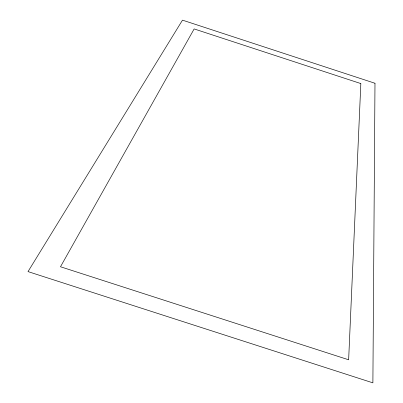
<?xml version="1.0" encoding="UTF-8"?>
<svg xmlns="http://www.w3.org/2000/svg" width="403" height="403" viewBox="0 0 403 403"><rect width="100%" height="100%" fill="white"/><g stroke="black" fill="none" stroke-linecap="round" stroke-linejoin="round"><path stroke-width="0.6" d="M374.986 83.265L372.886 382.85L28.014 271.602L182.483 20.15L374.986 83.265M360.836 83.572L348.64 359.788L60.49 266.761L194.15 28.935L360.836 83.572"/></g></svg>
